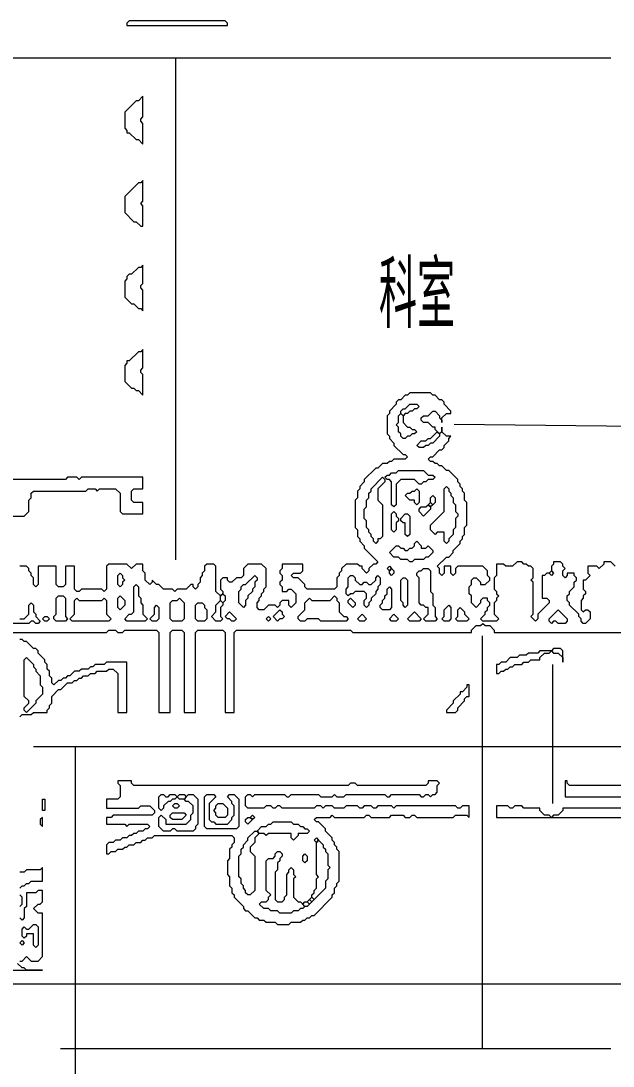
# Model space of a CAD drawing. Header units: millimetres. Extents: x 4 to 412, y 4 to 290.
# Drawn here: x 163.72 to 186.45, y 184.78 to 224.89 of the extents above; entities that cross this region are included whole.
import ezdxf

# ---------------------------------------------------------------- set-up
doc = ezdxf.new("R2010")
doc.units = ezdxf.units.MM
for name, color, linetype, lineweight in [('OCR_TEXT', 6, 'CONTINUOUS', 0), ('TRACE_CURVE', 6, 'CONTINUOUS', 0), ('TRACE_STRAIGHT', 5, 'CONTINUOUS', 0), ('TRACE_TEXT_SYMBOL', 6, 'CONTINUOUS', 0)]:
    doc.layers.add(name, color=color, linetype=linetype, lineweight=lineweight)
doc.styles.add('wqy-unicode', font='wqy-unicode')

msp = doc.modelspace()

# ---------------------------------------------------------------- linework, layer by layer
at = {"layer": 'TRACE_CURVE', "color": 6}
for points in [[(179.878, 209.653), (180.053, 209.828), (180.228, 209.828), (180.228, 209.916), (179.965, 210.178), (179.965, 210.266), (179.878, 210.354), (179.79, 210.354), (179.615, 210.529), (179.527, 210.529), (179.44, 210.616), (178.652, 210.616), (178.564, 210.529), (178.476, 210.529), (178.301, 210.354), (178.214, 210.354), (178.126, 210.266), (178.126, 210.178), (177.863, 209.916), (177.863, 209.828), (177.776, 209.74), (177.776, 209.04), (177.863, 208.952), (177.863, 208.865), (178.039, 208.69), (178.039, 208.602), (178.389, 208.252), (178.476, 208.252), (178.564, 208.164), (178.476, 208.077), (178.039, 208.077), (177.951, 207.989), (177.863, 207.989), (177.776, 207.901), (177.601, 207.901), (177.426, 207.726), (177.338, 207.726), (176.9, 207.288), (176.9, 207.201), (176.725, 207.026), (176.725, 206.938), (176.637, 206.851), (176.637, 206.588), (176.55, 206.5), (176.55, 205.449), (176.637, 205.362), (176.637, 205.099), (176.725, 205.011), (176.725, 204.924), (176.9, 204.749), (176.9, 204.661), (177.426, 204.136), (177.338, 204.048), (177.25, 204.048), (177.075, 203.873), (177.075, 203.785), (176.988, 203.698), (176.813, 203.873), (176.813, 203.961), (176.725, 203.961), (176.637, 204.048), (176.2, 204.048), (176.024, 203.873), (176.024, 203.785)], [(179.965, 203.698), (179.878, 203.61), (179.79, 203.698), (179.79, 203.873), (179.703, 203.961), (180.053, 204.311), (180.14, 204.311), (180.316, 204.486), (180.316, 204.574), (180.578, 204.836), (180.578, 204.924), (180.666, 205.011), (180.666, 205.099), (180.753, 205.187), (180.753, 205.449), (180.841, 205.537), (180.841, 206.413), (180.753, 206.5), (180.753, 206.763), (180.666, 206.851), (180.666, 206.938), (180.578, 207.026), (180.578, 207.113), (180.491, 207.201), (180.491, 207.288), (180.14, 207.639), (180.053, 207.639), (179.878, 207.814), (179.79, 207.814), (179.703, 207.901), (179.615, 207.901), (179.527, 207.989), (179.44, 207.989), (179.352, 208.077), (179.44, 208.164), (179.527, 208.164), (179.79, 208.427), (179.878, 208.427), (179.965, 208.514), (179.965, 208.602), (180.14, 208.777), (180.14, 208.865), (180.228, 208.952), (180.053, 208.952), (179.878, 209.127), (179.878, 209.303), (179.878, 209.127), (179.79, 209.04), (179.615, 209.215), (179.615, 209.303), (179.527, 209.303), (179.352, 209.478), (179.177, 209.478), (179.089, 209.565), (179.089, 209.653), (179.177, 209.74), (179.352, 209.74), (179.527, 209.916), (179.615, 209.916), (179.79, 209.74), (179.79, 209.653), (179.878, 209.565), (179.878, 209.478), (179.878, 209.653)], [(168.405, 207.376), (166.041, 207.376), (165.953, 207.288), (165.866, 207.376), (165.515, 207.376), (165.428, 207.288), (157.984, 207.288)], [(160.261, 205.887), (163.852, 205.887), (164.027, 206.062), (164.027, 206.5), (164.114, 206.588), (164.114, 206.763), (164.202, 206.851), (166.216, 206.851), (166.304, 206.938), (166.566, 206.938), (166.654, 206.851), (166.742, 206.938), (167.355, 206.938), (167.53, 206.763), (167.53, 206.062), (167.617, 205.975), (168.405, 205.975), (168.405, 206.413), (168.055, 206.413), (167.968, 206.5), (167.968, 206.851), (168.055, 206.938), (168.405, 206.938), (168.405, 207.376)], [(163.939, 203.961), (163.676, 203.961)], [(171.383, 203.435), (171.383, 203.085), (171.471, 202.997), (171.471, 202.91), (171.383, 202.822), (171.208, 202.997), (171.208, 203.961), (171.12, 204.048), (170.857, 204.048), (170.77, 203.961), (170.77, 203.785), (170.682, 203.698), (170.682, 203.61), (170.595, 203.523), (170.595, 203.348), (170.507, 203.26), (170.507, 203.172), (170.42, 203.085), (170.332, 203.172), (170.332, 203.26), (170.244, 203.26), (170.069, 203.085), (169.719, 203.085), (169.631, 202.997), (169.544, 203.085), (169.194, 203.085), (169.018, 203.26), (168.931, 203.26), (168.756, 203.435), (168.756, 203.348), (168.668, 203.26), (168.493, 203.435), (168.493, 203.698), (168.405, 203.785), (168.405, 204.048), (168.143, 204.048), (167.968, 203.873), (167.792, 204.048), (167.092, 204.048), (167.004, 203.961), (167.004, 203.085), (166.917, 202.997), (166.829, 203.085), (166.041, 203.085), (165.953, 202.997), (165.866, 202.997), (165.778, 203.085), (165.778, 203.961), (165.428, 203.961), (165.428, 203.26), (165.34, 203.172), (165.165, 203.172), (165.078, 203.26), (165.078, 203.961), (164.377, 203.961), (164.377, 203.26), (164.289, 203.172), (164.202, 203.26), (164.202, 203.523), (164.114, 203.61), (164.114, 203.698), (164.027, 203.785), (164.027, 203.873), (163.939, 203.961)], [(176.024, 203.785), (175.937, 203.698), (175.937, 203.61), (175.849, 203.523), (175.849, 203.172), (175.762, 203.085), (174.711, 203.085), (174.623, 203.172), (174.623, 203.26), (174.36, 203.523), (174.185, 203.523), (174.098, 203.61), (174.185, 203.698), (174.448, 203.698), (174.536, 203.785), (174.536, 204.048), (173.747, 204.048), (173.747, 203.873), (173.66, 203.785), (173.66, 203.698), (173.747, 203.61), (173.747, 203.435), (173.66, 203.348), (173.66, 203.26), (173.747, 203.172), (173.747, 202.997), (173.923, 202.997), (174.01, 203.085), (174.098, 203.085), (174.273, 202.91), (174.273, 202.559), (174.098, 202.384), (174.01, 202.472), (174.01, 202.647), (173.747, 202.647), (173.66, 202.559), (173.66, 202.472), (173.572, 202.384), (173.485, 202.472), (173.222, 202.472), (173.047, 202.297), (172.872, 202.297), (172.784, 202.384), (172.784, 202.559), (172.872, 202.647), (172.872, 202.735), (172.959, 202.822), (172.959, 202.91), (173.047, 202.997), (173.047, 203.085), (173.134, 203.172), (173.134, 203.873), (172.959, 204.048), (172.434, 204.048), (172.259, 203.873), (172.259, 203.61), (172.171, 203.523), (171.996, 203.523), (171.821, 203.348), (171.733, 203.348), (171.646, 203.435), (171.646, 203.523), (171.471, 203.523), (171.383, 203.435)], [(183.381, 203.348), (183.293, 203.435), (183.381, 203.523), (183.381, 203.873), (183.293, 203.961), (183.205, 203.961), (183.118, 204.048), (183.03, 204.048), (182.943, 204.136), (182.768, 204.136), (182.592, 203.961), (182.33, 203.961), (182.242, 204.048), (181.979, 204.048), (181.979, 203.61), (181.892, 203.523), (181.892, 203.085), (181.979, 202.997), (181.979, 202.91), (182.067, 202.822), (181.979, 202.735), (181.979, 202.647), (181.892, 202.559), (181.892, 202.122), (182.067, 201.946), (181.979, 201.859), (181.454, 201.859), (181.366, 201.946), (181.542, 202.122), (181.542, 202.209), (181.629, 202.297), (181.629, 202.384), (181.717, 202.472), (181.717, 202.559), (181.629, 202.647), (181.629, 202.735), (181.454, 202.735), (181.366, 202.647), (181.366, 202.559), (181.191, 202.384), (181.016, 202.559), (181.016, 202.822), (180.929, 202.91), (180.929, 203.172), (181.016, 203.26), (181.016, 203.435), (181.104, 203.523), (181.191, 203.523), (181.366, 203.348), (181.366, 203.26), (181.542, 203.26), (181.717, 203.435), (181.717, 203.523), (181.629, 203.61), (181.629, 203.785), (181.454, 203.961), (180.491, 203.961), (180.403, 203.873), (180.403, 203.698), (180.316, 203.61), (180.228, 203.698), (180.228, 203.961), (179.965, 203.961), (179.965, 203.698)], [(185.92, 203.873), (185.833, 203.961), (185.482, 203.961), (185.482, 203.698), (185.57, 203.61), (185.395, 203.435), (185.307, 203.435), (185.307, 203.085), (185.395, 202.997), (185.395, 202.91), (185.307, 202.822), (185.307, 202.735), (185.22, 202.647), (185.22, 202.297), (185.307, 202.209), (185.395, 202.297), (185.482, 202.297), (185.57, 202.209), (185.57, 201.946), (185.395, 201.771), (185.307, 201.771), (185.22, 201.859), (185.22, 201.946), (185.132, 202.034), (185.132, 202.122), (184.782, 202.472), (184.782, 202.559), (184.694, 202.647), (184.694, 202.822), (184.782, 202.91), (184.782, 202.997), (184.957, 203.172), (184.957, 203.348), (185.045, 203.435), (185.045, 203.523), (184.957, 203.61), (184.957, 203.698), (184.694, 203.698), (184.694, 203.61), (184.607, 203.523), (184.519, 203.61), (184.519, 203.785), (184.607, 203.873), (184.519, 203.961), (184.519, 204.048), (184.432, 204.136), (184.169, 204.136), (184.169, 204.048), (184.081, 203.961), (184.081, 203.785), (183.994, 203.698), (183.906, 203.698), (183.818, 203.61), (183.731, 203.61), (183.731, 202.735), (183.906, 202.735), (183.994, 202.647), (183.994, 202.559), (183.556, 202.122), (183.556, 201.946), (183.468, 201.859), (183.293, 202.034), (183.381, 202.122), (183.381, 203.348)], [(186.533, 203.961), (186.358, 204.136), (186.095, 204.136), (186.095, 204.048), (185.92, 203.873)], [(163.676, 201.946), (163.852, 201.946), (164.027, 202.122), (164.027, 202.472), (164.114, 202.559), (164.202, 202.472), (164.202, 202.209), (164.289, 202.122), (164.289, 202.034), (164.465, 201.859), (164.377, 201.771), (164.289, 201.771), (164.202, 201.859), (164.114, 201.859), (164.027, 201.771), (161.137, 201.771)], [(163.414, 201.421), (167.004, 201.421), (167.092, 201.509), (167.355, 201.509), (167.442, 201.421), (167.617, 201.421), (167.705, 201.509), (168.931, 201.509), (169.018, 201.421), (169.018, 198.356), (169.456, 198.356), (169.456, 201.421), (169.544, 201.509), (169.894, 201.509), (169.982, 201.421), (169.982, 198.356), (170.42, 198.356), (170.42, 201.421), (170.507, 201.509), (171.471, 201.509), (171.558, 201.421), (171.558, 198.356), (171.908, 198.356), (171.908, 201.421), (171.996, 201.509), (176.375, 201.509), (176.462, 201.421), (181.016, 201.421), (181.016, 201.509), (181.191, 201.684), (181.366, 201.684), (181.454, 201.771), (181.542, 201.684), (181.717, 201.684), (181.892, 201.509), (181.892, 201.421), (187.934, 201.421)], [(165.165, 199.582), (164.99, 199.407), (164.902, 199.494), (164.902, 199.669), (164.815, 199.757), (164.815, 199.932), (164.727, 200.02), (164.727, 200.195), (164.64, 200.282), (164.64, 200.37), (164.377, 200.633), (164.377, 200.72), (164.289, 200.808), (164.202, 200.808), (163.939, 201.071), (163.852, 201.071), (163.764, 201.158), (163.676, 201.158)], [(163.676, 198.181), (163.764, 198.268), (164.114, 198.268), (164.202, 198.356), (164.727, 198.356), (164.727, 198.443), (164.815, 198.531), (164.815, 198.619), (164.902, 198.706), (164.902, 198.969), (165.165, 199.232), (165.253, 199.232), (165.515, 199.494), (165.691, 199.494), (165.778, 199.582), (165.866, 199.582), (165.953, 199.669), (166.041, 199.669), (166.128, 199.757), (166.304, 199.757), (166.391, 199.845), (166.566, 199.845), (166.654, 199.932), (167.004, 199.932), (167.092, 200.02), (167.267, 200.02), (167.442, 199.845), (167.442, 198.356), (167.792, 198.356), (167.792, 200.282), (167.004, 200.282), (166.917, 200.195), (166.566, 200.195), (166.479, 200.107), (166.391, 200.107), (166.304, 200.02), (166.041, 200.02), (165.953, 199.932), (165.778, 199.932), (165.603, 199.757), (165.515, 199.757), (165.428, 199.669), (165.34, 199.669), (165.253, 199.582), (165.165, 199.582)]]:
    msp.add_lwpolyline(points, dxfattribs=at)
for points in [[(178.652, 210.178), (178.914, 210.178), (179.002, 210.091), (178.914, 210.003), (178.827, 210.003), (178.739, 209.916), (178.652, 209.916), (178.564, 209.828), (178.476, 209.828), (178.389, 209.74), (178.301, 209.828), (178.301, 209.916), (178.389, 210.003), (178.476, 210.003)], [(178.214, 209.74), (178.301, 209.828), (178.389, 209.74), (178.389, 209.478), (178.564, 209.303), (178.652, 209.303), (178.739, 209.215), (178.827, 209.215), (178.914, 209.127), (178.827, 209.04), (178.739, 209.04), (178.652, 208.952), (178.564, 208.952), (178.476, 208.865), (178.389, 208.865), (178.301, 208.952), (178.301, 209.04), (178.214, 209.127), (178.214, 209.303), (178.126, 209.39), (178.214, 209.478)], [(179.703, 209.127), (179.79, 209.04), (179.79, 208.952), (179.527, 208.69), (179.44, 208.69), (179.352, 208.602), (179.265, 208.602), (179.177, 208.514), (179.002, 208.514), (178.914, 208.602), (179.089, 208.777), (179.265, 208.777), (179.352, 208.865), (179.44, 208.865)], [(177.601, 207.376), (177.688, 207.288), (177.688, 207.201), (177.426, 206.938), (177.426, 206.5), (177.601, 206.325), (177.601, 205.099), (177.513, 205.011), (177.426, 205.011), (177.426, 204.924), (177.338, 204.836), (177.25, 204.924), (177.25, 205.011), (177.163, 205.099), (177.163, 205.187), (177.075, 205.274), (177.075, 205.362), (176.988, 205.449), (176.988, 205.712), (176.9, 205.8), (176.9, 206.15), (176.988, 206.238), (176.988, 206.5), (177.075, 206.588), (177.075, 206.763), (177.163, 206.851), (177.163, 206.938)], [(178.126, 207.551), (178.214, 207.639), (179.177, 207.639), (179.352, 207.464), (179.527, 207.464), (179.615, 207.376), (179.527, 207.288), (179.352, 207.288), (179.265, 207.201), (179.177, 207.201), (179.089, 207.113), (179.002, 207.113), (178.827, 207.288), (178.301, 207.288), (178.126, 207.113), (178.126, 206.325), (178.039, 206.238), (177.951, 206.325), (177.951, 207.201), (177.863, 207.288), (177.776, 207.288), (177.688, 207.376), (177.776, 207.464), (177.863, 207.464), (177.951, 207.551)], [(179.965, 206.938), (180.053, 207.026), (180.14, 206.938), (180.14, 206.851), (180.228, 206.763), (180.228, 206.675), (180.316, 206.588), (180.316, 206.413), (180.403, 206.325), (180.403, 206.062), (180.491, 205.975), (180.491, 205.887), (180.403, 205.8), (180.403, 205.449), (180.316, 205.362), (180.316, 205.187), (180.14, 205.011), (180.14, 204.924), (180.053, 204.836), (179.965, 204.924), (179.965, 205.274), (179.703, 205.274), (179.615, 205.187), (179.44, 205.362), (179.44, 205.537), (179.965, 206.062)], [(178.827, 206.851), (178.914, 206.938), (179.002, 206.851), (179.002, 206.413), (178.914, 206.325), (178.827, 206.413), (178.827, 206.5), (178.652, 206.5), (178.476, 206.675), (178.564, 206.763), (178.652, 206.763), (178.739, 206.851)], [(179.44, 206.588), (179.527, 206.675), (179.615, 206.588), (179.615, 206.413), (179.527, 206.325), (179.44, 206.413)], [(179.265, 206.238), (179.352, 206.325), (179.44, 206.238), (179.44, 206.15), (179.177, 205.887), (179.002, 206.062), (179.002, 206.15), (179.089, 206.238)], [(179.352, 206.325), (179.44, 206.413), (179.527, 206.325), (179.44, 206.238)], [(177.951, 205.975), (178.039, 206.062), (178.126, 205.975), (178.126, 205.887), (178.214, 205.8), (178.214, 205.712), (178.126, 205.624), (178.126, 205.362), (178.039, 205.274), (177.951, 205.362)], [(178.476, 205.975), (178.564, 205.975), (178.652, 205.887), (178.652, 205.187), (178.564, 205.099), (178.476, 205.187), (178.476, 205.624), (178.389, 205.624), (178.301, 205.712), (178.301, 205.8)], [(178.827, 204.836), (178.914, 204.924), (179.089, 204.749), (179.089, 204.661), (179.265, 204.661), (179.352, 204.749), (179.527, 204.574), (179.527, 204.486), (179.352, 204.311), (179.265, 204.311), (179.177, 204.223), (178.827, 204.223), (178.739, 204.136), (178.652, 204.136), (178.564, 204.223), (178.301, 204.223), (178.214, 204.311), (178.039, 204.311), (177.863, 204.486), (178.126, 204.749), (178.214, 204.749), (178.301, 204.661), (178.389, 204.661), (178.476, 204.574), (178.564, 204.574), (178.652, 204.661), (178.739, 204.661), (178.827, 204.749)], [(177.776, 203.873), (177.863, 203.961), (177.951, 203.873), (177.863, 203.785)], [(177.863, 203.785), (177.951, 203.873), (178.039, 203.785), (178.039, 203.698), (177.951, 203.61), (177.863, 203.698)], [(179.089, 203.785), (179.177, 203.873), (179.352, 203.873), (179.44, 203.785), (179.44, 202.997), (179.527, 202.91), (179.527, 202.472), (179.615, 202.384), (179.615, 202.034), (179.703, 201.946), (179.615, 201.859), (179.265, 201.859), (179.177, 201.946), (179.352, 202.122), (179.352, 202.384), (179.265, 202.384), (179.177, 202.472), (179.089, 202.472), (179.002, 202.559), (179.002, 203.523), (178.914, 203.61), (178.914, 203.698), (179.002, 203.785)], [(183.994, 203.698), (184.081, 203.785), (184.169, 203.698), (184.081, 203.61)], [(167.442, 203.61), (167.53, 203.698), (167.617, 203.61), (167.617, 203.523), (167.705, 203.435), (167.617, 203.348), (167.617, 203.26), (167.53, 203.172), (167.442, 203.26)], [(172.697, 203.61), (172.784, 203.523), (172.784, 203.435), (172.697, 203.348), (172.697, 203.172), (172.609, 203.085), (172.609, 202.997), (172.434, 202.822), (172.434, 202.735), (172.346, 202.647), (172.346, 202.472), (172.259, 202.384), (172.084, 202.559), (172.084, 202.997), (172.171, 203.085), (172.171, 203.172), (172.259, 203.26), (172.346, 203.26)], [(176.287, 203.523), (176.375, 203.61), (176.462, 203.61), (176.55, 203.523), (176.55, 203.435), (176.725, 203.26), (176.813, 203.26), (176.9, 203.348), (176.988, 203.348), (177.075, 203.26), (177.163, 203.26), (177.338, 203.435), (177.338, 203.523), (177.426, 203.61), (177.513, 203.523), (177.513, 203.26), (177.426, 203.172), (177.426, 203.085), (177.338, 202.997), (177.338, 202.91), (177.163, 202.735), (177.163, 202.647), (177.075, 202.559), (177.075, 202.472), (176.988, 202.384), (176.9, 202.472), (176.9, 202.647), (176.988, 202.735), (176.988, 202.91), (176.9, 202.997), (176.55, 202.997), (176.462, 202.91), (176.375, 202.91), (176.287, 202.822), (176.2, 202.91), (176.2, 203.085), (176.287, 203.172)], [(178.301, 203.435), (178.389, 203.523), (178.476, 203.523), (178.564, 203.435), (178.564, 202.472), (178.476, 202.384), (178.389, 202.472), (178.389, 202.559), (178.301, 202.647)], [(168.055, 203.172), (168.143, 203.26), (168.23, 203.172), (168.23, 202.822), (168.318, 202.735), (168.318, 202.559), (168.405, 202.472), (168.405, 202.122), (168.581, 201.946), (168.493, 201.859), (167.792, 201.859), (167.705, 201.946), (167.88, 202.122), (167.968, 202.122), (168.055, 202.209)], [(177.776, 203.085), (177.863, 203.172), (177.951, 203.085), (177.951, 202.384), (177.863, 202.297), (177.601, 202.297), (177.513, 202.384), (177.513, 202.472), (177.601, 202.559), (177.601, 202.647), (177.688, 202.735), (177.688, 202.822), (177.776, 202.91)], [(165.078, 202.735), (165.165, 202.822), (165.34, 202.822), (165.428, 202.735), (165.428, 202.034), (165.515, 201.946), (165.428, 201.859), (165.078, 201.859), (164.99, 201.946), (164.99, 202.034), (165.078, 202.122)], [(165.778, 202.647), (165.866, 202.735), (165.953, 202.647), (166.829, 202.647), (166.917, 202.735), (167.004, 202.647), (167.004, 202.122), (167.179, 201.946), (167.092, 201.859), (165.691, 201.859), (165.603, 201.946), (165.778, 202.122)], [(167.442, 202.735), (167.53, 202.822), (167.705, 202.647), (167.705, 202.472), (167.53, 202.297), (167.442, 202.384)], [(169.719, 202.647), (169.807, 202.735), (169.982, 202.559), (169.982, 201.946), (169.894, 201.859), (169.544, 201.859), (169.456, 201.946), (169.456, 202.559), (169.544, 202.647)], [(170.42, 202.472), (170.507, 202.559), (170.682, 202.559), (170.77, 202.472), (170.77, 202.384), (170.857, 202.297), (170.857, 201.946), (170.77, 201.859), (170.507, 201.859), (170.42, 201.946)], [(171.383, 202.647), (171.471, 202.559), (171.471, 202.472), (171.383, 202.384), (171.383, 202.034), (171.471, 201.946), (171.383, 201.859), (171.208, 201.859), (171.033, 202.034), (171.208, 202.209), (171.208, 202.472)], [(171.383, 202.822), (171.471, 202.91), (171.558, 202.822), (171.558, 202.647), (171.471, 202.559), (171.383, 202.647)], [(175.762, 202.822), (175.849, 202.735), (175.849, 202.647), (175.937, 202.559), (175.937, 202.209), (176.112, 202.034), (176.2, 202.034), (176.287, 201.946), (176.2, 201.859), (175.236, 201.859), (175.149, 201.946), (174.711, 201.946), (174.623, 201.859), (174.448, 201.859), (174.36, 201.946), (174.36, 202.034), (174.623, 202.297), (174.623, 202.559), (174.798, 202.735), (174.886, 202.647), (175.587, 202.647)], [(176.287, 202.647), (176.375, 202.735), (176.55, 202.559), (176.55, 202.472), (176.462, 202.384), (176.287, 202.559)], [(168.843, 202.384), (168.931, 202.472), (169.018, 202.384), (169.018, 201.946), (168.931, 201.859), (168.756, 201.859), (168.668, 201.946), (168.843, 202.122)], [(171.733, 202.209), (171.996, 201.946), (171.908, 201.859), (171.821, 201.859), (171.733, 201.946), (171.646, 201.946), (171.558, 202.034)], [(173.66, 202.297), (173.747, 202.209), (173.747, 202.122), (173.835, 202.034), (173.747, 201.946), (173.66, 201.946), (173.572, 201.859), (173.397, 202.034)], [(178.827, 202.209), (179.089, 201.946), (179.002, 201.859), (178.652, 201.859), (178.564, 201.946)], [(180.14, 202.472), (180.228, 202.384), (180.228, 201.946), (180.14, 201.859), (179.965, 201.859), (179.878, 201.946), (179.965, 202.034), (179.965, 202.297)], [(180.491, 202.297), (180.578, 202.384), (180.753, 202.209), (180.753, 202.122), (180.929, 201.946), (180.841, 201.859), (180.491, 201.859), (180.403, 201.946), (180.491, 202.034)], [(184.344, 202.297), (184.694, 201.946), (184.694, 201.859), (184.607, 201.771), (184.344, 201.771), (184.256, 201.859), (184.169, 201.859), (184.081, 201.771), (183.994, 201.859), (183.994, 201.946)], [(164.552, 201.946), (164.64, 202.034), (164.727, 202.034), (164.815, 201.946), (164.727, 201.859), (164.64, 201.859)], [(173.134, 201.946), (173.222, 202.034), (173.31, 201.946), (173.222, 201.859)], [(176.813, 202.122), (176.988, 201.946), (176.9, 201.859), (176.725, 201.859), (176.637, 201.946)], [(178.039, 202.122), (178.214, 201.946), (178.126, 201.859), (177.951, 201.859), (177.863, 201.946)], [(163.852, 200.37), (163.939, 200.458), (164.202, 200.195), (164.202, 200.107), (164.289, 200.02), (164.289, 199.932), (164.465, 199.757), (164.465, 199.407), (164.552, 199.319), (164.552, 199.056), (164.289, 198.794), (164.289, 198.706), (163.939, 198.356), (163.852, 198.443), (163.852, 198.531), (164.027, 198.706), (164.027, 198.794), (163.852, 198.969)]]:
    msp.add_lwpolyline(points, close=True, dxfattribs=at)
at = {"layer": 'TRACE_STRAIGHT', "color": 5}
for p, q in [((153.255, 223.48), (186.364, 223.48)), ((169.649, 223.48), (169.649, 204.207)), ((180.354, 209.42), (188.478, 209.319)), ((181.43, 201.29), (181.43, 185.46)), ((184.125, 200.195), (184.125, 194.853)), ((164.201, 197.044), (199.056, 197.044)), ((165.8, 197.044), (165.8, 143.096)), ((155.449, 187.94), (188.989, 187.94)), ((165.244, 185.46), (186.358, 185.46))]:
    msp.add_line(p, q, dxfattribs=at)
at = {"layer": 'TRACE_TEXT_SYMBOL', "color": 6}
for points in [[(167.88, 224.891), (167.792, 224.803), (167.792, 224.716), (171.646, 224.716), (171.646, 224.803), (171.558, 224.891)], [(168.405, 222.001), (168.23, 221.826), (168.143, 221.826), (167.705, 221.388), (167.705, 220.775), (167.792, 220.687), (167.792, 220.6), (167.88, 220.6), (168.143, 220.337), (168.23, 220.337), (168.405, 220.162), (168.405, 220.95), (168.318, 221.038), (168.318, 221.125), (168.405, 221.213)], [(168.405, 218.761), (168.318, 218.673), (168.23, 218.673), (167.705, 218.148), (167.705, 217.535), (168.055, 217.184), (168.143, 217.184), (168.318, 217.009), (168.405, 217.009), (168.405, 217.797), (168.318, 217.885), (168.405, 217.972)], [(168.405, 215.52), (168.318, 215.433), (168.23, 215.433), (167.968, 215.17), (167.88, 215.17), (167.792, 215.083), (167.792, 214.995), (167.705, 214.907), (167.705, 214.294), (167.968, 214.032), (168.055, 214.032), (168.23, 213.856), (168.318, 213.856), (168.405, 213.769), (168.405, 214.557), (168.318, 214.645), (168.318, 214.732), (168.405, 214.82)], [(168.405, 212.28), (168.318, 212.193), (168.23, 212.193), (167.88, 211.842), (167.792, 211.842), (167.792, 211.755), (167.705, 211.667), (167.705, 211.054), (167.968, 210.791), (168.055, 210.791), (168.143, 210.704), (168.23, 210.704), (168.405, 210.529), (168.405, 211.317), (168.318, 211.404), (168.318, 211.492), (168.405, 211.58)], [(184.169, 200.808), (184.081, 200.72), (183.643, 200.72), (183.556, 200.633), (183.205, 200.633), (183.118, 200.545), (182.855, 200.545), (182.768, 200.458), (182.505, 200.458), (182.33, 200.282), (182.155, 200.282), (182.067, 200.195), (181.979, 200.195), (181.979, 199.845), (182.067, 199.845), (182.155, 199.932), (182.242, 199.932), (182.33, 200.02), (182.417, 200.02), (182.505, 200.107), (182.592, 200.107), (182.68, 200.195), (182.943, 200.195), (183.03, 200.282), (183.205, 200.282), (183.293, 200.37), (183.643, 200.37), (183.643, 200.458), (183.818, 200.633), (183.994, 200.633), (184.081, 200.72), (184.169, 200.633), (184.344, 200.633), (184.519, 200.458), (184.519, 200.282), (184.519, 200.72), (184.432, 200.808)], [(180.841, 199.407), (180.841, 199.319), (180.666, 199.144), (180.578, 199.144), (180.578, 199.056), (180.316, 198.794), (180.316, 198.706), (180.053, 198.443), (180.053, 198.356), (180.403, 198.356), (180.491, 198.443), (180.491, 198.531), (180.753, 198.794), (180.753, 198.881), (180.841, 198.969), (180.929, 198.969), (180.929, 199.407)], [(184.607, 195.729), (184.607, 195.116), (192.401, 195.116), (192.576, 195.291), (192.576, 195.641), (192.664, 195.729), (192.138, 195.729), (192.138, 195.641), (192.05, 195.553), (184.782, 195.553), (184.694, 195.641), (184.694, 195.729)], [(164.552, 195.028), (164.64, 195.028), (164.64, 194.59), (164.552, 194.59)], [(170.157, 195.203), (170.332, 195.203), (170.507, 195.028), (170.507, 194.065), (170.42, 193.977), (170.42, 193.89), (170.332, 193.802), (169.719, 193.802), (169.631, 193.89), (169.544, 193.89), (169.456, 193.802), (169.194, 193.802), (169.018, 193.977), (169.018, 194.327), (169.106, 194.415), (169.281, 194.24), (169.281, 194.065), (170.069, 194.065), (170.244, 194.24), (170.244, 194.415), (170.332, 194.503), (170.332, 194.765), (170.157, 194.94), (170.069, 194.94), (169.982, 195.028)], [(169.018, 195.116), (169.106, 195.203), (169.194, 195.203), (169.281, 195.116), (169.369, 195.116), (169.456, 195.203), (169.631, 195.203), (169.719, 195.116), (169.631, 195.028), (169.544, 195.028), (169.456, 194.94), (169.369, 194.94), (169.194, 194.765), (169.194, 194.678), (169.106, 194.59), (169.018, 194.678)], [(169.719, 195.116), (169.807, 195.203), (169.982, 195.203), (170.069, 195.116), (169.982, 195.028), (169.807, 195.028)], [(170.77, 195.116), (170.857, 195.203), (171.12, 195.203), (171.208, 195.116), (170.945, 194.853), (170.945, 194.24), (171.033, 194.152), (171.12, 194.152), (171.208, 194.065), (171.646, 194.065), (171.821, 194.24), (171.821, 194.327), (171.908, 194.415), (171.908, 194.765), (171.821, 194.853), (171.821, 194.94), (171.646, 195.116), (171.733, 195.203), (171.908, 195.203), (172.084, 195.028), (172.084, 193.977), (171.996, 193.89), (170.857, 193.89), (170.77, 193.977)], [(169.544, 194.765), (169.631, 194.853), (169.719, 194.853), (169.807, 194.765), (169.719, 194.678), (169.631, 194.678)], [(171.208, 194.765), (171.295, 194.853), (171.471, 194.853), (171.646, 194.678), (171.646, 194.415), (171.558, 194.327), (171.295, 194.327), (171.208, 194.415), (171.208, 194.503), (171.12, 194.59), (171.208, 194.678)], [(164.552, 194.327), (164.465, 194.24), (164.465, 194.065), (164.552, 193.977)], [(169.456, 194.415), (169.544, 194.503), (169.982, 194.503), (170.069, 194.415), (169.894, 194.24), (169.544, 194.24), (169.456, 194.327)], [(172.346, 194.24), (172.434, 194.327), (172.521, 194.327), (172.609, 194.24), (172.434, 194.065), (172.346, 194.152)], [(172.521, 194.327), (172.609, 194.415), (172.697, 194.327), (172.609, 194.24)], [(173.31, 194.065), (173.397, 194.152), (174.098, 194.152), (174.185, 194.065), (174.36, 194.065), (174.448, 193.977), (174.536, 193.977), (174.623, 193.89), (174.711, 193.89), (174.798, 193.802), (174.711, 193.714), (174.36, 193.714), (174.36, 193.627), (174.185, 193.452), (174.098, 193.539), (174.098, 193.714), (173.222, 193.714), (173.134, 193.627), (173.047, 193.714), (172.872, 193.714), (172.784, 193.802), (172.959, 193.977), (173.134, 193.977), (173.222, 194.065)], [(172.697, 193.802), (172.784, 193.802), (172.872, 193.714), (172.697, 193.539), (172.697, 193.364), (172.521, 193.189), (172.521, 193.014), (172.697, 192.839), (172.697, 191.525), (172.521, 191.35), (172.434, 191.35), (172.346, 191.437), (172.346, 191.525), (172.259, 191.613), (172.259, 191.7), (172.171, 191.788), (172.171, 191.963), (172.084, 192.05), (172.084, 192.839), (172.171, 192.926), (172.171, 193.101), (172.259, 193.189), (172.259, 193.277), (172.434, 193.452), (172.434, 193.539)], [(175.061, 193.364), (175.149, 193.452), (175.324, 193.277), (175.324, 193.189), (175.411, 193.101), (175.411, 193.014), (175.499, 192.926), (175.499, 192.488), (175.587, 192.401), (175.499, 192.313), (175.499, 191.963), (175.411, 191.875), (175.411, 191.613), (174.973, 191.175), (174.886, 191.262), (174.886, 191.35), (174.973, 191.437), (174.973, 191.525), (175.061, 191.613), (175.061, 191.963), (175.149, 192.05), (175.061, 192.138)], [(174.973, 193.452), (175.061, 193.539), (175.149, 193.452), (175.061, 193.364)], [(173.485, 192.926), (173.572, 193.014), (173.66, 193.014), (173.747, 192.926), (173.747, 192.839), (173.66, 192.751), (173.66, 192.664), (173.572, 192.576), (173.572, 192.313), (173.485, 192.226), (173.485, 191.175), (173.572, 191.087), (173.747, 191.087), (173.835, 191.175), (173.835, 191.262), (173.923, 191.35), (173.923, 192.138), (174.01, 192.226), (174.01, 192.313), (174.098, 192.401), (174.185, 192.313), (174.185, 192.138), (174.273, 192.05), (174.185, 191.963), (174.185, 191.262), (174.36, 191.087), (174.448, 191.087), (174.623, 190.912), (174.536, 190.824), (174.448, 190.824), (174.36, 190.737), (174.185, 190.737), (174.098, 190.649), (173.66, 190.649), (173.572, 190.737), (173.31, 190.737), (173.222, 190.824), (173.047, 190.824), (172.872, 191), (172.959, 191.087), (173.134, 191.087), (173.222, 191.175), (173.222, 191.262), (173.31, 191.35), (173.134, 191.525), (173.134, 192.664), (173.222, 192.751), (173.397, 192.751), (173.485, 192.839)], [(174.536, 192.839), (174.623, 192.926), (174.711, 192.839), (174.711, 192.664), (174.623, 192.576), (174.536, 192.664)], [(174.536, 191), (174.623, 191.087), (174.711, 191.087), (174.798, 191), (174.711, 190.912), (174.623, 190.912)], [(174.711, 191.087), (174.798, 191.175), (174.886, 191.087), (174.798, 191)], [(174.798, 191.175), (174.886, 191.262), (174.973, 191.175), (174.886, 191.087)], [(164.202, 190.211), (164.289, 190.211), (164.377, 190.124), (164.377, 189.423), (164.289, 189.336), (164.202, 189.423), (164.202, 189.861), (163.939, 189.861), (163.939, 189.774), (163.852, 189.686), (163.764, 189.774), (163.764, 190.036), (163.852, 190.124), (163.939, 190.036), (164.027, 190.036)], [(163.676, 189.511), (163.764, 189.598), (163.852, 189.511), (163.764, 189.423)]]:
    msp.add_lwpolyline(points, close=True, dxfattribs=at)
for points in [[(167.442, 195.729), (167.442, 195.641), (167.53, 195.553), (167.53, 195.116), (167.442, 195.028), (167.004, 195.028), (167.004, 194.678), (168.23, 194.678), (168.318, 194.765), (168.668, 194.765), (168.843, 194.59), (168.843, 194.503), (168.756, 194.415), (167.267, 194.415), (167.179, 194.327), (167.004, 194.327), (167.004, 194.065), (167.705, 194.065), (167.792, 193.977), (167.88, 194.065), (168.581, 194.065), (168.668, 193.977), (168.581, 193.89), (168.493, 193.89), (168.405, 193.802), (168.23, 193.802), (168.143, 193.714), (168.055, 193.714), (167.968, 193.627), (167.88, 193.627), (167.792, 193.539), (167.617, 193.539), (167.53, 193.452), (167.355, 193.452), (167.267, 193.364), (167.092, 193.364), (167.004, 193.277), (167.004, 192.926), (167.092, 192.926), (167.179, 193.014), (167.355, 193.014), (167.442, 193.101), (167.617, 193.101), (167.705, 193.189), (167.792, 193.189), (167.88, 193.277), (168.055, 193.277), (168.143, 193.364), (168.318, 193.364), (168.405, 193.452), (168.493, 193.452), (168.581, 193.539), (168.756, 193.539), (168.843, 193.627), (171.821, 193.627), (171.908, 193.539), (171.908, 193.364), (171.821, 193.277), (171.821, 193.189), (171.733, 193.101), (171.733, 192.751), (171.646, 192.664), (171.646, 192.138), (171.733, 192.05)], [(179.527, 195.203), (179.615, 195.203), (179.703, 195.291), (179.703, 195.553), (179.79, 195.641), (179.703, 195.729), (179.352, 195.729), (179.352, 195.641), (179.265, 195.553), (176.637, 195.553), (176.55, 195.641), (176.375, 195.641), (176.287, 195.553), (168.055, 195.553), (167.968, 195.641), (167.968, 195.729), (167.442, 195.729)], [(180.841, 194.415), (180.929, 194.327), (180.929, 194.765), (180.666, 194.765), (180.578, 194.678), (180.491, 194.678), (180.403, 194.765), (178.126, 194.765), (178.039, 194.678), (177.951, 194.765), (177.426, 194.765), (177.338, 194.678), (177.25, 194.678), (177.163, 194.765), (176.9, 194.765), (176.813, 194.678), (176.725, 194.678), (176.637, 194.765), (176.2, 194.765), (176.112, 194.678), (175.762, 194.678), (175.674, 194.765), (175.411, 194.765), (175.324, 194.678), (175.236, 194.765), (175.061, 194.765), (174.973, 194.678), (173.747, 194.678), (173.66, 194.765), (173.572, 194.765), (173.485, 194.678), (173.397, 194.678), (173.31, 194.765), (173.134, 194.765), (173.047, 194.678), (172.434, 194.678), (172.346, 194.765), (172.346, 195.116), (172.434, 195.203), (172.521, 195.203), (172.609, 195.116), (172.697, 195.203), (173.835, 195.203), (173.923, 195.116), (174.01, 195.116), (174.098, 195.203), (175.149, 195.203), (175.236, 195.116), (175.674, 195.116), (175.762, 195.203), (175.849, 195.116), (176.112, 195.116), (176.2, 195.203), (177.688, 195.203), (177.776, 195.116), (177.863, 195.116), (177.951, 195.203), (179.002, 195.203), (179.089, 195.116), (179.177, 195.116), (179.265, 195.203), (179.352, 195.203), (179.44, 195.116), (179.527, 195.203)], [(190.211, 194.678), (184.519, 194.678), (184.519, 194.59), (184.344, 194.415), (184.169, 194.415), (184.081, 194.327), (183.994, 194.415), (183.818, 194.415), (183.643, 194.59), (183.643, 194.678), (183.03, 194.678), (182.943, 194.765), (182.68, 194.765), (182.592, 194.678), (182.505, 194.678), (182.417, 194.765), (181.979, 194.765), (181.979, 194.327), (187.146, 194.327)], [(171.733, 192.05), (171.733, 191.7), (171.821, 191.613), (171.821, 191.437), (171.908, 191.35), (171.908, 191.262), (172.259, 190.912), (172.259, 190.824), (172.346, 190.737), (172.434, 190.737), (172.697, 190.474), (172.784, 190.474), (172.872, 190.387), (173.047, 190.387), (173.134, 190.299), (173.485, 190.299), (173.572, 190.211), (174.01, 190.211), (174.098, 190.299), (174.448, 190.299), (174.536, 190.387), (174.623, 190.387), (174.711, 190.474), (174.798, 190.474), (174.886, 190.562), (174.973, 190.562), (175.674, 191.262), (175.674, 191.35), (175.762, 191.437), (175.762, 191.613), (175.849, 191.7), (175.849, 191.788), (175.937, 191.875), (175.937, 193.014), (175.849, 193.101), (175.849, 193.189), (175.762, 193.277), (175.762, 193.364), (175.674, 193.452), (175.674, 193.539), (175.411, 193.802), (175.411, 193.89), (175.149, 194.152), (175.061, 194.152), (174.973, 194.24), (175.061, 194.327), (175.587, 194.327), (175.674, 194.415), (175.762, 194.327), (176.9, 194.327), (176.988, 194.415), (177.075, 194.415), (177.163, 194.327), (177.863, 194.327), (177.951, 194.415), (178.389, 194.415), (178.476, 194.327), (178.652, 194.327), (178.739, 194.415), (178.827, 194.415), (178.914, 194.327), (180.316, 194.327), (180.403, 194.415), (180.841, 194.415)], [(163.676, 191.613), (163.764, 191.7), (163.852, 191.7), (163.939, 191.788), (164.027, 191.788), (164.114, 191.875), (164.552, 191.875), (164.552, 192.401), (164.465, 192.313), (163.939, 192.313), (163.852, 192.226), (163.676, 192.226)], [(163.676, 188.81), (163.764, 188.81), (163.939, 188.985), (164.114, 188.81), (164.377, 188.81), (164.552, 188.985), (164.552, 190.649), (164.377, 190.649), (164.202, 190.824), (164.377, 191), (164.465, 191), (164.552, 191.087), (164.552, 191.525), (164.377, 191.525), (164.289, 191.437), (163.939, 191.437), (163.939, 190.912), (163.852, 190.824), (163.852, 190.474), (163.764, 190.387), (163.676, 190.474)], [(163.676, 190.912), (163.764, 191), (163.764, 191.262), (163.676, 191.35)], [(163.063, 188.46), (164.552, 188.46), (163.939, 188.46), (163.852, 188.548), (163.764, 188.548), (163.589, 188.723)]]:
    msp.add_lwpolyline(points, dxfattribs=at)

# ---------------------------------------------------------------- texts
at = {"layer": 'OCR_TEXT', "color": 6, "style": 'wqy-unicode', "width": 0.475913}
msp.add_text('科室', height=2.2542, dxfattribs=at).set_placement((177.461, 213.346))

doc.saveas('drawing.dxf')
